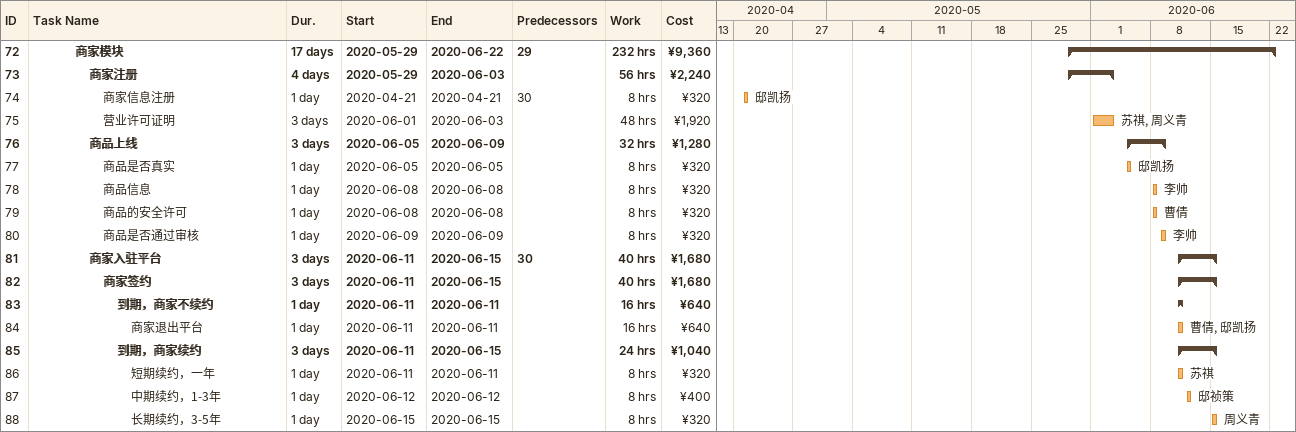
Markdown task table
| ID | Level | Task | Duration | Start | Finish | Predecessors | Resources | Work (h) | Cost (¥) |
|---|---|---|---|---|---|---|---|---|---|
| 72 | 4 | **商家模块** | 17d | 2020-05-29 | 2020-06-22 | 29 |  | 232 | 9360 |
| 73 | 5 | **商家注册** | 4d | 2020-05-29 | 2020-06-03 |  |  | 56 | 2240 |
| 74 | 6 | 商家信息注册 | 1d | 2020-04-21 | 2020-04-21 | 30 | 邸凯扬 | 8 | 320 |
| 75 | 6 | 营业许可证明 | 3d | 2020-06-01 | 2020-06-03 |  | 苏祺, 周义青 | 48 | 1920 |
| 76 | 5 | **商品上线** | 3d | 2020-06-05 | 2020-06-09 |  |  | 32 | 1280 |
| 77 | 6 | 商品是否真实 | 1d | 2020-06-05 | 2020-06-05 |  | 邸凯扬 | 8 | 320 |
| 78 | 6 | 商品信息 | 1d | 2020-06-08 | 2020-06-08 |  | 李帅 | 8 | 320 |
| 79 | 6 | 商品的安全许可 | 1d | 2020-06-08 | 2020-06-08 |  | 曹倩 | 8 | 320 |
| 80 | 6 | 商品是否通过审核 | 1d | 2020-06-09 | 2020-06-09 |  | 李帅 | 8 | 320 |
| 81 | 5 | **商家入驻平台** | 3d | 2020-06-11 | 2020-06-15 | 30 |  | 40 | 1680 |
| 82 | 6 | **商家签约** | 3d | 2020-06-11 | 2020-06-15 |  |  | 40 | 1680 |
| 83 | 7 | **到期，商家不续约** | 1d | 2020-06-11 | 2020-06-11 |  |  | 16 | 640 |
| 84 | 8 | 商家退出平台 | 1d | 2020-06-11 | 2020-06-11 |  | 曹倩, 邸凯扬 | 16 | 640 |
| 85 | 7 | **到期，商家续约** | 3d | 2020-06-11 | 2020-06-15 |  |  | 24 | 1040 |
| 86 | 8 | 短期续约，一年 | 1d | 2020-06-11 | 2020-06-11 |  | 苏祺 | 8 | 320 |
| 87 | 8 | 中期续约，1-3年 | 1d | 2020-06-12 | 2020-06-12 |  | 邸祯策 | 8 | 400 |
| 88 | 8 | 长期续约，3-5年 | 1d | 2020-06-15 | 2020-06-15 |  | 周义青 | 8 | 320 |
